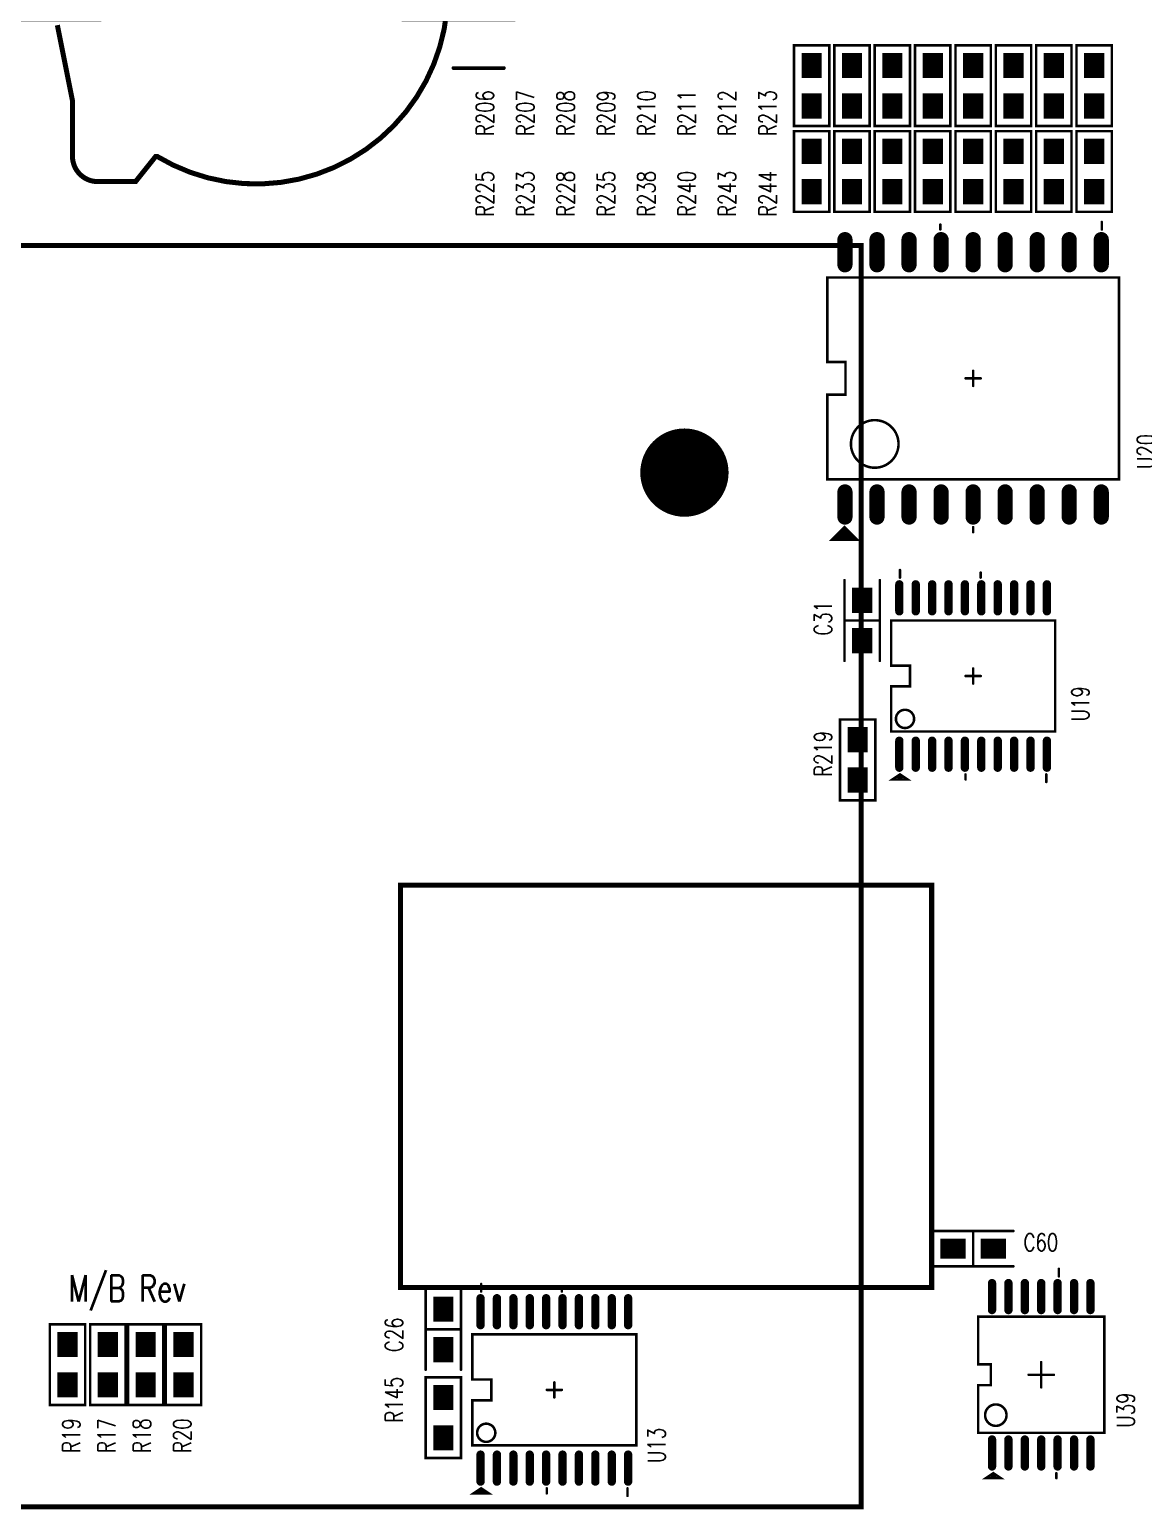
# Model space of a CAD drawing. Extents: x -22 to 239, y -29 to 162.
# Drawn here: x 103.8 to 147.9, y 46.2 to 104.8 of the extents above; entities that cross this region are included whole.
import ezdxf

# ---------------------------------------------------------------- set-up
doc = ezdxf.new("R2010")
doc.units = 0
for name, color, linetype in [('2D_LINE_126', 255, 'CONTINUOUS'), ('DRIL_NPLTE_THRU_01', 5, 'CONTINUOUS'), ('DRIL_NPLTE_THRU_02', 106, 'CONTINUOUS'), ('DRIL_NPLTE_THRU_03', 96, 'CONTINUOUS'), ('DRIL_NPLTE_THRU_04', 34, 'CONTINUOUS'), ('DRIL_SYMBOL', 255, 'CONTINUOUS'), ('PADS_BOT', 43, 'CONTINUOUS'), ('PADS_INNER', 186, 'CONTINUOUS'), ('PADS_TOP', 186, 'CONTINUOUS'), ('PART_NAME_01', 3, 'CONTINUOUS'), ('PART_TOP_2DLINE_00', 150, 'CONTINUOUS'), ('PART_TOP_2DLINE_01', 150, 'CONTINUOUS'), ('TEXT_126', 255, 'CONTINUOUS')]:
    doc.layers.add(name, color=color, linetype=linetype)
doc.styles.add('W0$1', font='simplex', dxfattribs={"width": 0.75})
doc.styles.add('W0$15', font='simplex', dxfattribs={"width": 0.75})

# ---------------------------------------------------------------- blocks, each defined once
blk = doc.blocks.new('SMOOTH_0$2')
at = {"const_width": 0.1}
blk.add_lwpolyline([(-0.05, 0, 1), (0.05, 0, 1)], format="xyb", close=True, dxfattribs=at)
blk = doc.blocks.new('DRAWING_95')
at = {"layer": '2D_LINE_126', "const_width": 0.2}
blk.add_lwpolyline([(0, 0.1), (82, 0.1), (82, -49.9), (0, -49.9)], close=True, dxfattribs=at)
at = {"layer": '2D_LINE_126'}
for p in [(82, 0.1), (82, -49.9)]:
    blk.add_blockref('SMOOTH_0$2', p, dxfattribs=at)
blk = doc.blocks.new('DRAWING_96')
at = {"layer": '2D_LINE_126', "const_width": 0.2}
blk.add_lwpolyline([(0, 0), (21.05, 0), (21.05, -15.95), (0, -15.95)], close=True, dxfattribs=at)
at = {"layer": '2D_LINE_126'}
for p in [(0, 0), (21.05, 0), (0, -15.95), (21.05, -15.95)]:
    blk.add_blockref('SMOOTH_0$2', p, dxfattribs=at)
blk = doc.blocks.new('SMOOTH_0$1')
at = {"const_width": 0.05}
blk.add_lwpolyline([(-0.025, 0, 1), (0.025, 0, 1)], format="xyb", close=True, dxfattribs=at)
blk = doc.blocks.new('PART_BODY_TOP_36')
at = {"layer": 'PART_TOP_2DLINE_00', "const_width": 0.1}
for points in [[(-1.599946, 0.700024), (1.599946, 0.700024)], [(0, 0.700024), (0, -0.700024)], [(-1.599946, -0.700024), (1.599946, -0.700024)]]:
    blk.add_lwpolyline(points, dxfattribs=at)
at = {"layer": 'PART_TOP_2DLINE_00'}
for p in [(-1.599946, 0.700024), (0, 0.700024), (1.599946, 0.700024), (-1.599946, -0.700024), (0, -0.700024), (1.599946, -0.700024)]:
    blk.add_blockref('SMOOTH_0$1', p, dxfattribs=at)
blk = doc.blocks.new('DRIL_HOLE_0')
blk.add_lwpolyline([(0, 0, 1), (0, 0, 1)], format="xyb", close=True)
blk = doc.blocks.new('PAD_1')
blk.add_lwpolyline([(0, 0, 1), (0, 0, 1)], format="xyb", close=True)
blk = doc.blocks.new('PAD_25')
at = {"const_width": 0.8}
blk.add_lwpolyline([(-0.5, 0), (0.5, 0)], dxfattribs=at)
blk = doc.blocks.new('STK_TOP_43')
at = {"layer": 'DRIL_NPLTE_THRU_01'}
blk.add_blockref('DRIL_HOLE_0', (0, 0), dxfattribs=at)
at = {"layer": 'DRIL_NPLTE_THRU_02'}
blk.add_blockref('DRIL_HOLE_0', (0, 0), dxfattribs=at)
at = {"layer": 'DRIL_NPLTE_THRU_03'}
blk.add_blockref('DRIL_HOLE_0', (0, 0), dxfattribs=at)
at = {"layer": 'DRIL_NPLTE_THRU_04'}
blk.add_blockref('DRIL_HOLE_0', (0, 0), dxfattribs=at)
at = {"layer": 'PADS_BOT'}
blk.add_blockref('PAD_1', (0, 0), dxfattribs=at)
at = {"layer": 'PADS_INNER'}
blk.add_blockref('PAD_1', (0, 0), dxfattribs=at)
at = {"layer": 'PADS_TOP'}
blk.add_blockref('PAD_25', (0, 0), dxfattribs=at)
blk = doc.blocks.new('SYM_TOP_39')
for name, p in [('PART_BODY_TOP_36', (0, 0)), ('STK_TOP_43', (-0.8001, 0)), ('STK_TOP_43', (0.8001, 0))]:
    blk.add_blockref(name, p)
blk = doc.blocks.new('PART_TOP_68')
blk.add_blockref('SYM_TOP_39', (0, 0))
at = {"layer": 'PART_NAME_01', "style": 'W0$1', "width": 0.75}
blk.add_text('C26', height=0.7, rotation=180, dxfattribs=at).set_placement((0.9, -1.6))
blk = doc.blocks.new('PART_TOP_74')
blk.add_blockref('SYM_TOP_39', (0, 0))
at = {"layer": 'PART_NAME_01', "style": 'W0$1', "width": 0.75}
blk.add_text('C31', height=0.7, rotation=180, dxfattribs=at).set_placement((0.6, -1.2))
blk = doc.blocks.new('PART_TOP_100')
blk.add_blockref('SYM_TOP_39', (0, 0))
at = {"layer": 'PART_NAME_01', "style": 'W0$1', "width": 0.75}
blk.add_text('C60', height=0.7, dxfattribs=at).set_placement((2, -0.1))
blk = doc.blocks.new('PART_BODY_TOP_45')
at = {"layer": 'PART_TOP_2DLINE_00', "const_width": 0.1}
blk.add_lwpolyline([(-1.599946, 0.700024), (1.599946, 0.700024), (1.599946, -0.700024), (-1.599946, -0.700024), (-1.599946, 0.700024)], dxfattribs=at)
at = {"layer": 'PART_TOP_2DLINE_00'}
for p in [(-1.599946, 0.700024), (-1.599946, 0.700024), (1.599946, 0.700024), (-1.599946, -0.700024), (1.599946, -0.700024)]:
    blk.add_blockref('SMOOTH_0$1', p, dxfattribs=at)
blk = doc.blocks.new('SYM_TOP_48')
for name, p in [('PART_BODY_TOP_45', (0, 0)), ('STK_TOP_43', (-0.8001, 0)), ('STK_TOP_43', (0.8001, 0))]:
    blk.add_blockref(name, p)
blk = doc.blocks.new('PART_TOP_215')
blk.add_blockref('SYM_TOP_48', (0, 0))
at = {"layer": 'PART_NAME_01', "style": 'W0$1', "width": 0.75}
blk.add_text('R145', height=0.7, rotation=180, dxfattribs=at).set_placement((0.2, -1.6))
blk = doc.blocks.new('PART_TOP_242')
blk.add_blockref('SYM_TOP_48', (0, 0))
at = {"layer": 'PART_NAME_01', "style": 'W0$1', "width": 0.75}
blk.add_text('R17', height=0.7, dxfattribs=at).set_placement((-3.5, -0.3))
blk = doc.blocks.new('PART_TOP_252')
blk.add_blockref('SYM_TOP_48', (0, 0))
at = {"layer": 'PART_NAME_01', "style": 'W0$1', "width": 0.75}
blk.add_text('R18', height=0.7, dxfattribs=at).set_placement((-3.5, -0.2))
blk = doc.blocks.new('PART_TOP_256')
blk.add_blockref('SYM_TOP_48', (0, 0))
at = {"layer": 'PART_NAME_01', "style": 'W0$1', "width": 0.75}
blk.add_text('R19', height=0.7, rotation=180, dxfattribs=at).set_placement((3.5, 0.5))
blk = doc.blocks.new('PART_TOP_263')
blk.add_blockref('SYM_TOP_48', (0, 0))
at = {"layer": 'PART_NAME_01', "style": 'W0$1', "width": 0.75}
blk.add_text('R20', height=0.7, rotation=180, dxfattribs=at).set_placement((3.5, 0.3))
blk = doc.blocks.new('PART_TOP_267')
blk.add_blockref('SYM_TOP_48', (0, 0))
at = {"layer": 'PART_NAME_01', "style": 'W0$1', "width": 0.75}
blk.add_text('R206', height=0.7, rotation=180, dxfattribs=at).set_placement((2, -12.6))
blk = doc.blocks.new('PART_TOP_268')
blk.add_blockref('SYM_TOP_48', (0, 0))
at = {"layer": 'PART_NAME_01', "style": 'W0$1', "width": 0.75}
blk.add_text('R207', height=0.7, rotation=180, dxfattribs=at).set_placement((2, -12.6))
blk = doc.blocks.new('PART_TOP_269')
blk.add_blockref('SYM_TOP_48', (0, 0))
at = {"layer": 'PART_NAME_01', "style": 'W0$1', "width": 0.75}
blk.add_text('R208', height=0.7, rotation=180, dxfattribs=at).set_placement((2, -12.6))
blk = doc.blocks.new('PART_TOP_270')
blk.add_blockref('SYM_TOP_48', (0, 0))
at = {"layer": 'PART_NAME_01', "style": 'W0$1', "width": 0.75}
blk.add_text('R209', height=0.7, rotation=180, dxfattribs=at).set_placement((2, -12.6))
blk = doc.blocks.new('PART_TOP_272')
blk.add_blockref('SYM_TOP_48', (0, 0))
at = {"layer": 'PART_NAME_01', "style": 'W0$1', "width": 0.75}
blk.add_text('R210', height=0.7, rotation=180, dxfattribs=at).set_placement((2, -12.6))
blk = doc.blocks.new('PART_TOP_273')
blk.add_blockref('SYM_TOP_48', (0, 0))
at = {"layer": 'PART_NAME_01', "style": 'W0$1', "width": 0.75}
blk.add_text('R211', height=0.7, rotation=180, dxfattribs=at).set_placement((2, -12.6))
blk = doc.blocks.new('PART_TOP_274')
blk.add_blockref('SYM_TOP_48', (0, 0))
at = {"layer": 'PART_NAME_01', "style": 'W0$1', "width": 0.75}
blk.add_text('R212', height=0.7, rotation=180, dxfattribs=at).set_placement((2, -12.6))
blk = doc.blocks.new('PART_TOP_275')
blk.add_blockref('SYM_TOP_48', (0, 0))
at = {"layer": 'PART_NAME_01', "style": 'W0$1', "width": 0.75}
blk.add_text('R213', height=0.7, rotation=180, dxfattribs=at).set_placement((2, -12.6))
blk = doc.blocks.new('PART_TOP_281')
blk.add_blockref('SYM_TOP_48', (0, 0))
at = {"layer": 'PART_NAME_01', "style": 'W0$1', "width": 0.75}
blk.add_text('R219', height=0.7, rotation=180, dxfattribs=at).set_placement((0.675, -1.025))
blk = doc.blocks.new('PART_TOP_285')
blk.add_blockref('SYM_TOP_48', (0, 0))
at = {"layer": 'PART_NAME_01', "style": 'W0$1', "width": 0.75}
blk.add_text('R225', height=0.7, dxfattribs=at).set_placement((-1.8, 12.6))
blk = doc.blocks.new('PART_TOP_286')
blk.add_blockref('SYM_TOP_48', (0, 0))
at = {"layer": 'PART_NAME_01', "style": 'W0$1', "width": 0.75}
blk.add_text('R228', height=0.7, dxfattribs=at).set_placement((-1.8, 12.6))
blk = doc.blocks.new('PART_TOP_289')
blk.add_blockref('SYM_TOP_48', (0, 0))
at = {"layer": 'PART_NAME_01', "style": 'W0$1', "width": 0.75}
blk.add_text('R233', height=0.7, dxfattribs=at).set_placement((-1.8, 12.6))
blk = doc.blocks.new('PART_TOP_290')
blk.add_blockref('SYM_TOP_48', (0, 0))
at = {"layer": 'PART_NAME_01', "style": 'W0$1', "width": 0.75}
blk.add_text('R235', height=0.7, dxfattribs=at).set_placement((-1.8, 12.6))
blk = doc.blocks.new('PART_TOP_291')
blk.add_blockref('SYM_TOP_48', (0, 0))
at = {"layer": 'PART_NAME_01', "style": 'W0$1', "width": 0.75}
blk.add_text('R238', height=0.7, dxfattribs=at).set_placement((-1.8, 12.6))
blk = doc.blocks.new('PART_TOP_293')
blk.add_blockref('SYM_TOP_48', (0, 0))
at = {"layer": 'PART_NAME_01', "style": 'W0$1', "width": 0.75}
blk.add_text('R240', height=0.7, dxfattribs=at).set_placement((-1.8, 12.6))
blk = doc.blocks.new('PART_TOP_294')
blk.add_blockref('SYM_TOP_48', (0, 0))
at = {"layer": 'PART_NAME_01', "style": 'W0$1', "width": 0.75}
blk.add_text('R243', height=0.7, dxfattribs=at).set_placement((-1.8, 12.6))
blk = doc.blocks.new('PART_TOP_295')
blk.add_blockref('SYM_TOP_48', (0, 0))
at = {"layer": 'PART_NAME_01', "style": 'W0$1', "width": 0.75}
blk.add_text('R244', height=0.7, dxfattribs=at).set_placement((-1.8, 12.6))
blk = doc.blocks.new('PART_BODY_TOP_11')
at = {"layer": 'PART_TOP_2DLINE_00', "const_width": 0.1}
for points in [[(0.7, 3.9), (0.7, 4.2)], [(0.5, 0), (-0.5, 0)], [(0, 0.5), (0, -0.5)], [(-1.8, -4), (-2, -4)], [(0.6, -3.9), (0.6, -4.1)]]:
    blk.add_lwpolyline(points, dxfattribs=at)
for points in [[(-2.5, 2.3), (-2.5, 0.4125), (-2, 0.4125), (-2, -0.4125), (-2.5, -0.4125), (-2.5, -2.3), (2.5, -2.3), (2.5, 2.3)], [(-1.9, -3.9), (-2.2, -4.1), (-1.6, -4.1)]]:
    blk.add_lwpolyline(points, close=True, dxfattribs=at)
blk.add_lwpolyline([(-2.224264, -1.6, 1), (-1.375736, -1.6, 1)], format="xyb", close=True, dxfattribs=at)
at = {"layer": 'PART_TOP_2DLINE_00'}
for p in [(0.7, 4.2), (0.7, 3.9), (-2.5, 2.3), (2.5, 2.3), (-2.5, 0.4125), (-2, 0.4125), (-0.5, 0), (0, 0.5), (0.5, 0), (-2.5, -0.4125), (-2, -0.4125), (0, -0.5), (-2.5, -2.3), (2.5, -2.3), (-2.2, -4.1), (-2, -4), (-1.9, -3.9), (-1.8, -4), (-1.6, -4.1), (0.6, -3.9), (0.6, -4.1)]:
    blk.add_blockref('SMOOTH_0$1', p, dxfattribs=at)
blk = doc.blocks.new('PAD_8')
at = {"const_width": 0.165}
blk.add_lwpolyline([(-0.535, -0.0825), (0.535, -0.0825, 1), (0.535, 0.0825), (-0.535, 0.0825, 1)], format="xyb", close=True, dxfattribs=at)
blk = doc.blocks.new('STK_TOP_42')
at = {"layer": 'DRIL_NPLTE_THRU_01'}
blk.add_blockref('DRIL_HOLE_0', (0, 0), dxfattribs=at)
at = {"layer": 'DRIL_NPLTE_THRU_02'}
blk.add_blockref('DRIL_HOLE_0', (0, 0), dxfattribs=at)
at = {"layer": 'DRIL_NPLTE_THRU_03'}
blk.add_blockref('DRIL_HOLE_0', (0, 0), dxfattribs=at)
at = {"layer": 'DRIL_NPLTE_THRU_04'}
blk.add_blockref('DRIL_HOLE_0', (0, 0), dxfattribs=at)
at = {"layer": 'PADS_BOT'}
blk.add_blockref('PAD_1', (0, 0), dxfattribs=at)
at = {"layer": 'PADS_INNER'}
blk.add_blockref('PAD_1', (0, 0), dxfattribs=at)
at = {"layer": 'PADS_TOP', "rotation": 90}
blk.add_blockref('PAD_8', (0, 0), dxfattribs=at)
blk = doc.blocks.new('SYM_TOP_14')
for name, p in [('PART_BODY_TOP_11', (0, 0)), ('STK_TOP_42', (-1.95, 3.1)), ('STK_TOP_42', (-1.3, 3.1)), ('STK_TOP_42', (-0.65, 3.1)), ('STK_TOP_42', (0, 3.1)), ('STK_TOP_42', (0.65, 3.1)), ('STK_TOP_42', (1.3, 3.1)), ('STK_TOP_42', (1.95, 3.1)), ('STK_TOP_42', (-1.95, -3.1)), ('STK_TOP_42', (-1.3, -3.1)), ('STK_TOP_42', (-0.65, -3.1)), ('STK_TOP_42', (0, -3.1)), ('STK_TOP_42', (0.65, -3.1)), ('STK_TOP_42', (1.3, -3.1)), ('STK_TOP_42', (1.95, -3.1))]:
    blk.add_blockref(name, p)
blk = doc.blocks.new('PART_TOP_548')
blk.add_blockref('SYM_TOP_14', (0, 0))
at = {"layer": 'PART_NAME_01', "style": 'W0$1', "width": 0.75}
blk.add_text('U39', height=0.7, rotation=90, dxfattribs=at).set_placement((3.7, -2.1))
blk = doc.blocks.new('PART_BODY_TOP_17')
at = {"layer": 'PART_TOP_2DLINE_00', "const_width": 0.1}
for points in [[(-2.9, 3.9), (-2.9, 4.2)], [(0.3, 3.9), (0.3, 4.1)], [(-0.3, 0), (0.3, 0)], [(0, 0.3), (0, -0.3)], [(-3, -4), (-2.8, -4)], [(-0.3, -3.9), (-0.3, -4.1)], [(2.9, -3.9), (2.9, -4.2)]]:
    blk.add_lwpolyline(points, dxfattribs=at)
for points in [[(-3.25, 2.2), (-3.25, 0.4125), (-2.5, 0.4125), (-2.5, -0.4125), (-3.25, -0.4125), (-3.25, -2.2), (3.25, -2.2), (3.25, 2.2)], [(-2.9, -3.9), (-3.2, -4.1), (-2.6, -4.1)]]:
    blk.add_lwpolyline(points, close=True, dxfattribs=at)
blk.add_lwpolyline([(-3.0606, -1.7, 1), (-2.3394, -1.7, 1)], format="xyb", close=True, dxfattribs=at)
at = {"layer": 'PART_TOP_2DLINE_00'}
for p in [(-2.9, 4.2), (0.3, 4.1), (-2.9, 3.9), (0.3, 3.9), (-3.25, 2.2), (3.25, 2.2), (-3.25, 0.4125), (-2.5, 0.4125), (-0.3, 0), (0, 0.3), (0.3, 0), (-3.25, -0.4125), (-2.5, -0.4125), (0, -0.3), (-3.25, -2.2), (3.25, -2.2), (-3.2, -4.1), (-3, -4), (-2.9, -3.9), (-2.8, -4), (-2.6, -4.1), (-0.3, -3.9), (-0.3, -4.1), (2.9, -3.9), (2.9, -4.2)]:
    blk.add_blockref('SMOOTH_0$1', p, dxfattribs=at)
blk = doc.blocks.new('SYM_TOP_20')
for name, p in [('PART_BODY_TOP_17', (0, 0)), ('STK_TOP_42', (-2.925, 3.1)), ('STK_TOP_42', (-2.275, 3.1)), ('STK_TOP_42', (-1.625, 3.1)), ('STK_TOP_42', (-0.975, 3.1)), ('STK_TOP_42', (-0.325, 3.1)), ('STK_TOP_42', (0.325, 3.1)), ('STK_TOP_42', (0.975, 3.1)), ('STK_TOP_42', (1.625, 3.1)), ('STK_TOP_42', (2.275, 3.1)), ('STK_TOP_42', (2.925, 3.1)), ('STK_TOP_42', (-2.925, -3.1)), ('STK_TOP_42', (-2.275, -3.1)), ('STK_TOP_42', (-1.625, -3.1)), ('STK_TOP_42', (-0.975, -3.1)), ('STK_TOP_42', (-0.325, -3.1)), ('STK_TOP_42', (0.325, -3.1)), ('STK_TOP_42', (0.975, -3.1)), ('STK_TOP_42', (1.625, -3.1)), ('STK_TOP_42', (2.275, -3.1)), ('STK_TOP_42', (2.925, -3.1))]:
    blk.add_blockref(name, p)
blk = doc.blocks.new('PART_TOP_551')
blk.add_blockref('SYM_TOP_20', (0, 0))
at = {"layer": 'PART_NAME_01', "style": 'W0$1', "width": 0.75}
blk.add_text('U13', height=0.7, rotation=90, dxfattribs=at).set_placement((4.4, -2.9))
blk = doc.blocks.new('PART_BODY_TOP_18')
at = {"layer": 'PART_TOP_2DLINE_00', "const_width": 0.1}
for points in [[(-2.9, 3.9), (-2.9, 4.2)], [(0.3, 3.9), (0.3, 4.1)], [(-0.3, 0), (0.3, 0)], [(0, 0.3), (0, -0.3)], [(-3, -4), (-2.8, -4)], [(-0.3, -3.9), (-0.3, -4.1)], [(2.9, -3.9), (2.9, -4.2)]]:
    blk.add_lwpolyline(points, dxfattribs=at)
for points in [[(-3.25, 2.2), (-3.25, 0.4125), (-2.5, 0.4125), (-2.5, -0.4125), (-3.25, -0.4125), (-3.25, -2.2), (3.25, -2.2), (3.25, 2.2)], [(-2.9, -3.9), (-3.2, -4.1), (-2.6, -4.1)]]:
    blk.add_lwpolyline(points, close=True, dxfattribs=at)
blk.add_lwpolyline([(-3.0606, -1.7, 1), (-2.3394, -1.7, 1)], format="xyb", close=True, dxfattribs=at)
at = {"layer": 'PART_TOP_2DLINE_00'}
for p in [(-2.9, 4.2), (0.3, 4.1), (-2.9, 3.9), (0.3, 3.9), (-3.25, 2.2), (3.25, 2.2), (-3.25, 0.4125), (-2.5, 0.4125), (-0.3, 0), (0, 0.3), (0.3, 0), (-3.25, -0.4125), (-2.5, -0.4125), (0, -0.3), (-3.25, -2.2), (3.25, -2.2), (-3.2, -4.1), (-3, -4), (-2.9, -3.9), (-2.8, -4), (-2.6, -4.1), (-0.3, -3.9), (-0.3, -4.1), (2.9, -3.9), (2.9, -4.2)]:
    blk.add_blockref('SMOOTH_0$1', p, dxfattribs=at)
blk = doc.blocks.new('SYM_TOP_21')
for name, p in [('PART_BODY_TOP_18', (0, 0)), ('STK_TOP_42', (-2.925, 3.1)), ('STK_TOP_42', (-2.275, 3.1)), ('STK_TOP_42', (-1.625, 3.1)), ('STK_TOP_42', (-0.975, 3.1)), ('STK_TOP_42', (-0.325, 3.1)), ('STK_TOP_42', (0.325, 3.1)), ('STK_TOP_42', (0.975, 3.1)), ('STK_TOP_42', (1.625, 3.1)), ('STK_TOP_42', (2.275, 3.1)), ('STK_TOP_42', (2.925, 3.1)), ('STK_TOP_42', (-2.925, -3.1)), ('STK_TOP_42', (-2.275, -3.1)), ('STK_TOP_42', (-1.625, -3.1)), ('STK_TOP_42', (-0.975, -3.1)), ('STK_TOP_42', (-0.325, -3.1)), ('STK_TOP_42', (0.325, -3.1)), ('STK_TOP_42', (0.975, -3.1)), ('STK_TOP_42', (1.625, -3.1)), ('STK_TOP_42', (2.275, -3.1)), ('STK_TOP_42', (2.925, -3.1))]:
    blk.add_blockref(name, p)
blk = doc.blocks.new('PART_TOP_556')
blk.add_blockref('SYM_TOP_21', (0, 0))
at = {"layer": 'PART_NAME_01', "style": 'W0$1', "width": 0.75}
blk.add_text('U19', height=0.7, rotation=90, dxfattribs=at).set_placement((4.6, -1.8))
blk = doc.blocks.new('PART_BODY_TOP_19')
at = {"layer": 'PART_TOP_2DLINE_00', "const_width": 0.1}
for points in [[(-1.3, 5.9), (-1.3, 6.1)], [(5.1, 5.9), (5.1, 6.2)], [(-0.3, 0), (0.3, 0)], [(0, 0.3), (0, -0.3)], [(0, -5.9), (0, -6.1)], [(-4.7, -6.3), (-5.5, -6.3)], [(-4.8, -6.2), (-5.4, -6.2)], [(-5.3, -6.1), (-4.9, -6.1)], [(-5, -6), (-5.2, -6)]]:
    blk.add_lwpolyline(points, dxfattribs=at)
for points in [[(-5.78, 4), (-5.78, 0.65), (-5.0575, 0.65), (-5.0575, -0.65), (-5.78, -0.65), (-5.78, -4), (5.78, -4), (5.78, 4)], [(-5.1, -5.9), (-5.6, -6.4), (-4.6, -6.4)]]:
    blk.add_lwpolyline(points, close=True, dxfattribs=at)
blk.add_lwpolyline([(-4.8434, -2.6, 1), (-2.9566, -2.6, 1)], format="xyb", close=True, dxfattribs=at)
at = {"layer": 'PART_TOP_2DLINE_00'}
for p in [(-1.3, 6.1), (-1.3, 5.9), (5.1, 6.2), (5.1, 5.9), (-5.78, 4), (5.78, 4), (-5.78, 0.65), (-5.0575, 0.65), (-0.3, 0), (0, 0.3), (0.3, 0), (0, -0.3), (-5.78, -0.65), (-5.0575, -0.65), (-5.78, -4), (5.78, -4), (-5.1, -5.9), (0, -5.9), (-5.6, -6.4), (-5.5, -6.3), (-5.4, -6.2), (-5.3, -6.1), (-5.2, -6), (-5, -6), (-4.9, -6.1), (-4.8, -6.2), (-4.7, -6.3), (-4.6, -6.4), (0, -6.1)]:
    blk.add_blockref('SMOOTH_0$1', p, dxfattribs=at)
blk = doc.blocks.new('PAD_3')
at = {"const_width": 0.3}
blk.add_lwpolyline([(-0.5, -0.15), (0.5, -0.15, 1), (0.5, 0.15), (-0.5, 0.15, 1)], format="xyb", close=True, dxfattribs=at)
blk = doc.blocks.new('STK_TOP_106')
at = {"layer": 'DRIL_NPLTE_THRU_01'}
blk.add_blockref('DRIL_HOLE_0', (0, 0), dxfattribs=at)
at = {"layer": 'DRIL_NPLTE_THRU_02'}
blk.add_blockref('DRIL_HOLE_0', (0, 0), dxfattribs=at)
at = {"layer": 'DRIL_NPLTE_THRU_03'}
blk.add_blockref('DRIL_HOLE_0', (0, 0), dxfattribs=at)
at = {"layer": 'DRIL_NPLTE_THRU_04'}
blk.add_blockref('DRIL_HOLE_0', (0, 0), dxfattribs=at)
at = {"layer": 'PADS_BOT'}
blk.add_blockref('PAD_1', (0, 0), dxfattribs=at)
at = {"layer": 'PADS_INNER'}
blk.add_blockref('PAD_1', (0, 0), dxfattribs=at)
at = {"layer": 'PADS_TOP', "rotation": 90}
blk.add_blockref('PAD_3', (0, 0), dxfattribs=at)
blk = doc.blocks.new('SYM_TOP_22')
for name, p in [('PART_BODY_TOP_19', (0, 0)), ('STK_TOP_106', (-5.08, 5)), ('STK_TOP_106', (-3.81, 5)), ('STK_TOP_106', (-2.54, 5)), ('STK_TOP_106', (-1.27, 5)), ('STK_TOP_106', (0, 5)), ('STK_TOP_106', (1.27, 5)), ('STK_TOP_106', (2.54, 5)), ('STK_TOP_106', (3.81, 5)), ('STK_TOP_106', (5.08, 5)), ('STK_TOP_106', (-5.08, -5)), ('STK_TOP_106', (-3.81, -5)), ('STK_TOP_106', (-2.54, -5)), ('STK_TOP_106', (-1.27, -5)), ('STK_TOP_106', (0, -5)), ('STK_TOP_106', (1.27, -5)), ('STK_TOP_106', (2.54, -5)), ('STK_TOP_106', (3.81, -5)), ('STK_TOP_106', (5.08, -5))]:
    blk.add_blockref(name, p)
blk = doc.blocks.new('PART_TOP_569')
blk.add_blockref('SYM_TOP_22', (0, 0))
at = {"layer": 'PART_NAME_01', "style": 'W0$1', "width": 0.75}
blk.add_text('U20', height=0.7, rotation=90, dxfattribs=at).set_placement((7.2, -3.6))
blk = doc.blocks.new('DRIL_SYMBOL_3$5')
at = {"layer": 'DRIL_SYMBOL', "const_width": 0.0508}
for points in [[(-0.254, 0), (0.254, 0)], [(0, -0.254), (0, 0.254)]]:
    blk.add_lwpolyline(points, dxfattribs=at)
blk = doc.blocks.new('DRIL_HOLE_3$5')
at = {"const_width": 1.75}
blk.add_lwpolyline([(-0.875, 0, 1), (0.875, 0, 1)], format="xyb", close=True, dxfattribs=at)
blk.add_blockref('DRIL_SYMBOL_3$5', (0, 0))
blk = doc.blocks.new('PAD_44')
at = {"const_width": 1.75}
blk.add_lwpolyline([(0, -0.875, 1), (0, 0.875, 1)], format="xyb", close=True, dxfattribs=at)
blk = doc.blocks.new('STK_TOP_63')
at = {"layer": 'DRIL_NPLTE_THRU_01'}
blk.add_blockref('DRIL_HOLE_3$5', (0, 0), dxfattribs=at)
at = {"layer": 'DRIL_NPLTE_THRU_02'}
blk.add_blockref('DRIL_HOLE_3$5', (0, 0), dxfattribs=at)
at = {"layer": 'DRIL_NPLTE_THRU_03'}
blk.add_blockref('DRIL_HOLE_3$5', (0, 0), dxfattribs=at)
at = {"layer": 'DRIL_NPLTE_THRU_04'}
blk.add_blockref('DRIL_HOLE_3$5', (0, 0), dxfattribs=at)
at = {"layer": 'PADS_BOT'}
blk.add_blockref('PAD_44', (0, 0), dxfattribs=at)
at = {"layer": 'PADS_INNER'}
blk.add_blockref('PAD_44', (0, 0), dxfattribs=at)
at = {"layer": 'PADS_TOP'}
blk.add_blockref('PAD_44', (0, 0), dxfattribs=at)
blk = doc.blocks.new('SYM_TOP_61')
blk.add_blockref('STK_TOP_63', (0, 0))
blk = doc.blocks.new('PART_TOP_594')
blk.add_blockref('SYM_TOP_61', (0, 0))
blk = doc.blocks.new('SMOOTH_0$15')
at = {"const_width": 0.075}
blk.add_lwpolyline([(-0.0375, 0, 1), (0.0375, 0, 1)], format="xyb", close=True, dxfattribs=at)
blk = doc.blocks.new('PART_BODY_TOP_101')
at = {"layer": 'PART_TOP_2DLINE_00', "const_width": 0.15}
for points in [[(10.5, 4), (10.5, 2)], [(-10, 3), (-8, 3)], [(9.5, 3), (11.5, 3)]]:
    blk.add_lwpolyline(points, dxfattribs=at)
at = {"layer": 'PART_TOP_2DLINE_01', "const_width": 0.2}
for points in [[(3.75, 6.5, 1.772905), (3.75, -6.5)], [(3.8, 6.5), (4.6, 7.5), (6.1, 7.5, -0.414214), (7.1, 6.5), (7.1, 4.3), (7.7, 1.3)], [(3.8, -6.5), (4.6, -7.5), (6.1, -7.5, 0.414214), (7.1, -6.5), (7.1, -4.3), (7.7, -1.3)]]:
    blk.add_lwpolyline(points, format="xyb", dxfattribs=at)
at = {"layer": 'PART_TOP_2DLINE_00'}
for p in [(10.5, 4), (-10, 3), (-8, 3), (9.5, 3), (11.5, 3), (10.5, 2)]:
    blk.add_blockref('SMOOTH_0$15', p, dxfattribs=at)
at = {"layer": 'PART_TOP_2DLINE_01'}
for p in [(4.6, 7.5), (6.1, 7.5), (3.75, 6.5), (3.8, 6.5), (3.75, -6.5), (3.8, -6.5), (4.6, -7.5), (6.1, -7.5)]:
    blk.add_blockref('SMOOTH_0$2', p, dxfattribs=at)
blk = doc.blocks.new('PAD_46')
at = {"const_width": 2.3}
blk.add_lwpolyline([(-2.25, 0), (2.25, 0)], dxfattribs=at)
blk = doc.blocks.new('STK_TOP_171')
at = {"layer": 'DRIL_NPLTE_THRU_01'}
blk.add_blockref('DRIL_HOLE_0', (0, 0), dxfattribs=at)
at = {"layer": 'DRIL_NPLTE_THRU_02'}
blk.add_blockref('DRIL_HOLE_0', (0, 0), dxfattribs=at)
at = {"layer": 'DRIL_NPLTE_THRU_03'}
blk.add_blockref('DRIL_HOLE_0', (0, 0), dxfattribs=at)
at = {"layer": 'DRIL_NPLTE_THRU_04'}
blk.add_blockref('DRIL_HOLE_0', (0, 0), dxfattribs=at)
at = {"layer": 'PADS_BOT'}
blk.add_blockref('PAD_1', (0, 0), dxfattribs=at)
at = {"layer": 'PADS_INNER'}
blk.add_blockref('PAD_1', (0, 0), dxfattribs=at)
at = {"layer": 'PADS_TOP'}
blk.add_blockref('PAD_46', (0, 0), dxfattribs=at)
blk = doc.blocks.new('DRIL_SYMBOL_1$25')
at = {"layer": 'DRIL_SYMBOL', "const_width": 0.0508}
for points in [[(-0.254, 0), (0.254, 0)], [(0, -0.254), (0, 0.254)]]:
    blk.add_lwpolyline(points, dxfattribs=at)
blk = doc.blocks.new('DRIL_HOLE_1$25')
at = {"const_width": 0.625}
blk.add_lwpolyline([(-0.3125, 0, 1), (0.3125, 0, 1)], format="xyb", close=True, dxfattribs=at)
blk.add_blockref('DRIL_SYMBOL_1$25', (0, 0))
blk = doc.blocks.new('PAD_47')
at = {"const_width": 0.625}
blk.add_lwpolyline([(0, -0.3125, 1), (0, 0.3125, 1)], format="xyb", close=True, dxfattribs=at)
blk = doc.blocks.new('STK_TOP_151')
at = {"layer": 'DRIL_NPLTE_THRU_01'}
blk.add_blockref('DRIL_HOLE_1$25', (0, 0), dxfattribs=at)
at = {"layer": 'DRIL_NPLTE_THRU_02'}
blk.add_blockref('DRIL_HOLE_1$25', (0, 0), dxfattribs=at)
at = {"layer": 'DRIL_NPLTE_THRU_03'}
blk.add_blockref('DRIL_HOLE_1$25', (0, 0), dxfattribs=at)
at = {"layer": 'DRIL_NPLTE_THRU_04'}
blk.add_blockref('DRIL_HOLE_1$25', (0, 0), dxfattribs=at)
at = {"layer": 'PADS_BOT'}
blk.add_blockref('PAD_47', (0, 0), dxfattribs=at)
at = {"layer": 'PADS_INNER'}
blk.add_blockref('PAD_47', (0, 0), dxfattribs=at)
at = {"layer": 'PADS_TOP'}
blk.add_blockref('PAD_47', (0, 0), dxfattribs=at)
blk = doc.blocks.new('DRIL_SYMBOL_1')
at = {"layer": 'DRIL_SYMBOL', "const_width": 0.0508}
for points in [[(-0.254, 0), (0.254, 0)], [(0, -0.254), (0, 0.254)]]:
    blk.add_lwpolyline(points, dxfattribs=at)
blk = doc.blocks.new('DRIL_HOLE_1')
at = {"const_width": 0.5}
blk.add_lwpolyline([(-0.25, 0, 1), (0.25, 0, 1)], format="xyb", close=True, dxfattribs=at)
blk.add_blockref('DRIL_SYMBOL_1', (0, 0))
blk = doc.blocks.new('PAD_2')
at = {"const_width": 0.5}
blk.add_lwpolyline([(0, -0.25, 1), (0, 0.25, 1)], format="xyb", close=True, dxfattribs=at)
blk = doc.blocks.new('STK_TOP_150')
at = {"layer": 'DRIL_NPLTE_THRU_01'}
blk.add_blockref('DRIL_HOLE_1', (0, 0), dxfattribs=at)
at = {"layer": 'DRIL_NPLTE_THRU_02'}
blk.add_blockref('DRIL_HOLE_1', (0, 0), dxfattribs=at)
at = {"layer": 'DRIL_NPLTE_THRU_03'}
blk.add_blockref('DRIL_HOLE_1', (0, 0), dxfattribs=at)
at = {"layer": 'DRIL_NPLTE_THRU_04'}
blk.add_blockref('DRIL_HOLE_1', (0, 0), dxfattribs=at)
at = {"layer": 'PADS_BOT'}
blk.add_blockref('PAD_2', (0, 0), dxfattribs=at)
at = {"layer": 'PADS_INNER'}
blk.add_blockref('PAD_2', (0, 0), dxfattribs=at)
at = {"layer": 'PADS_TOP'}
blk.add_blockref('PAD_2', (0, 0), dxfattribs=at)
blk = doc.blocks.new('SYM_TOP_65')
for name, p in [('PART_BODY_TOP_101', (0, 0)), ('STK_TOP_171', (-8.2, 0)), ('STK_TOP_151', (3.95, 0)), ('STK_TOP_171', (8.2, 0)), ('STK_TOP_150', (-3.5, 0))]:
    blk.add_blockref(name, p)
blk = doc.blocks.new('PART_TOP_616')
blk.add_blockref('SYM_TOP_65', (0, 0))
at = {"layer": 'PART_NAME_01', "style": 'W0$1', "width": 0.75}
blk.add_text('BT1', height=0.7, rotation=180, dxfattribs=at).set_placement((10.2, -2.1))

msp = doc.modelspace()

# ---------------------------------------------------------------- block references
for name, p, rotation in [('PART_TOP_616', (112.6, 106.3), 180), ('PART_TOP_267', (134.8, 102.6), 270), ('PART_TOP_268', (136.4, 102.6), 270), ('PART_TOP_269', (138, 102.6), 270), ('PART_TOP_270', (139.6, 102.6), 270), ('PART_TOP_272', (141.2, 102.6), 270), ('PART_TOP_273', (142.8, 102.6), 270), ('PART_TOP_274', (144.4, 102.6), 270), ('PART_TOP_275', (146, 102.6), 270), ('PART_TOP_285', (134.8, 99.2), 90), ('PART_TOP_289', (136.4, 99.2), 90), ('PART_TOP_286', (138, 99.2), 90), ('PART_TOP_290', (139.6, 99.2), 90), ('PART_TOP_291', (141.2, 99.2), 90), ('PART_TOP_293', (142.8, 99.2), 90), ('PART_TOP_294', (144.4, 99.2), 90), ('PART_TOP_295', (146, 99.2), 90), ('PART_TOP_74', (136.8, 81.4), 270), ('PART_TOP_281', (136.625, 75.875), 270), ('PART_TOP_68', (120.2, 53.3), 270), ('PART_TOP_256', (105.3, 51.9), 270), ('PART_TOP_242', (106.9, 51.9), 90), ('PART_TOP_252', (108.4, 51.9), 90), ('PART_TOP_263', (109.9, 51.9), 270), ('PART_TOP_215', (120.2, 49.8), 270)]:
    msp.add_blockref(name, p, dxfattribs=dict(rotation=rotation))
for name, p in [('PART_TOP_569', (141.2, 91)), ('DRAWING_95', (54.757, 96.163)), ('PART_TOP_594', (129.757, 87.263)), ('PART_TOP_556', (141.2, 79.2)), ('DRAWING_96', (118.507, 70.913)), ('PART_TOP_100', (141.2, 56.5)), ('PART_TOP_548', (143.9, 51.5)), ('PART_TOP_551', (124.6, 50.9))]:
    msp.add_blockref(name, p)

# ---------------------------------------------------------------- texts
at = {"layer": 'TEXT_126', "style": 'W0$15', "width": 0.75}
msp.add_text(' M/B Rev', height=1.05, dxfattribs=at).set_placement((104.8, 54.4))

doc.saveas('drawing.dxf')
